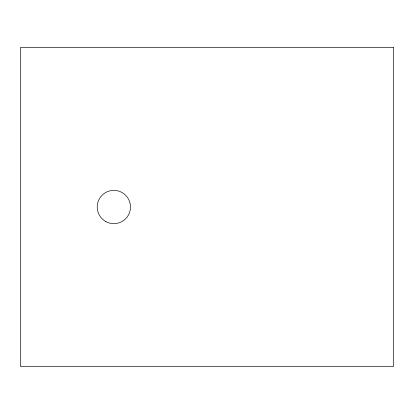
<?xml version="1.0" encoding="UTF-8"?>
<svg xmlns="http://www.w3.org/2000/svg" width="414" height="414" viewBox="0 0 414 414"><rect width="100%" height="100%" fill="white"/><g stroke="black" fill="none" stroke-linecap="round" stroke-linejoin="round"><path stroke-width="0.62" d="M393.3 47.315L20.7 47.315L20.7 366.685L393.3 366.685L393.3 47.315M105.534 221.407A16.632 16.632 0 0 0 130.482 207A16.632 16.632 0 0 0 105.534 192.593A16.632 16.632 0 0 0 105.534 221.407"/></g></svg>
